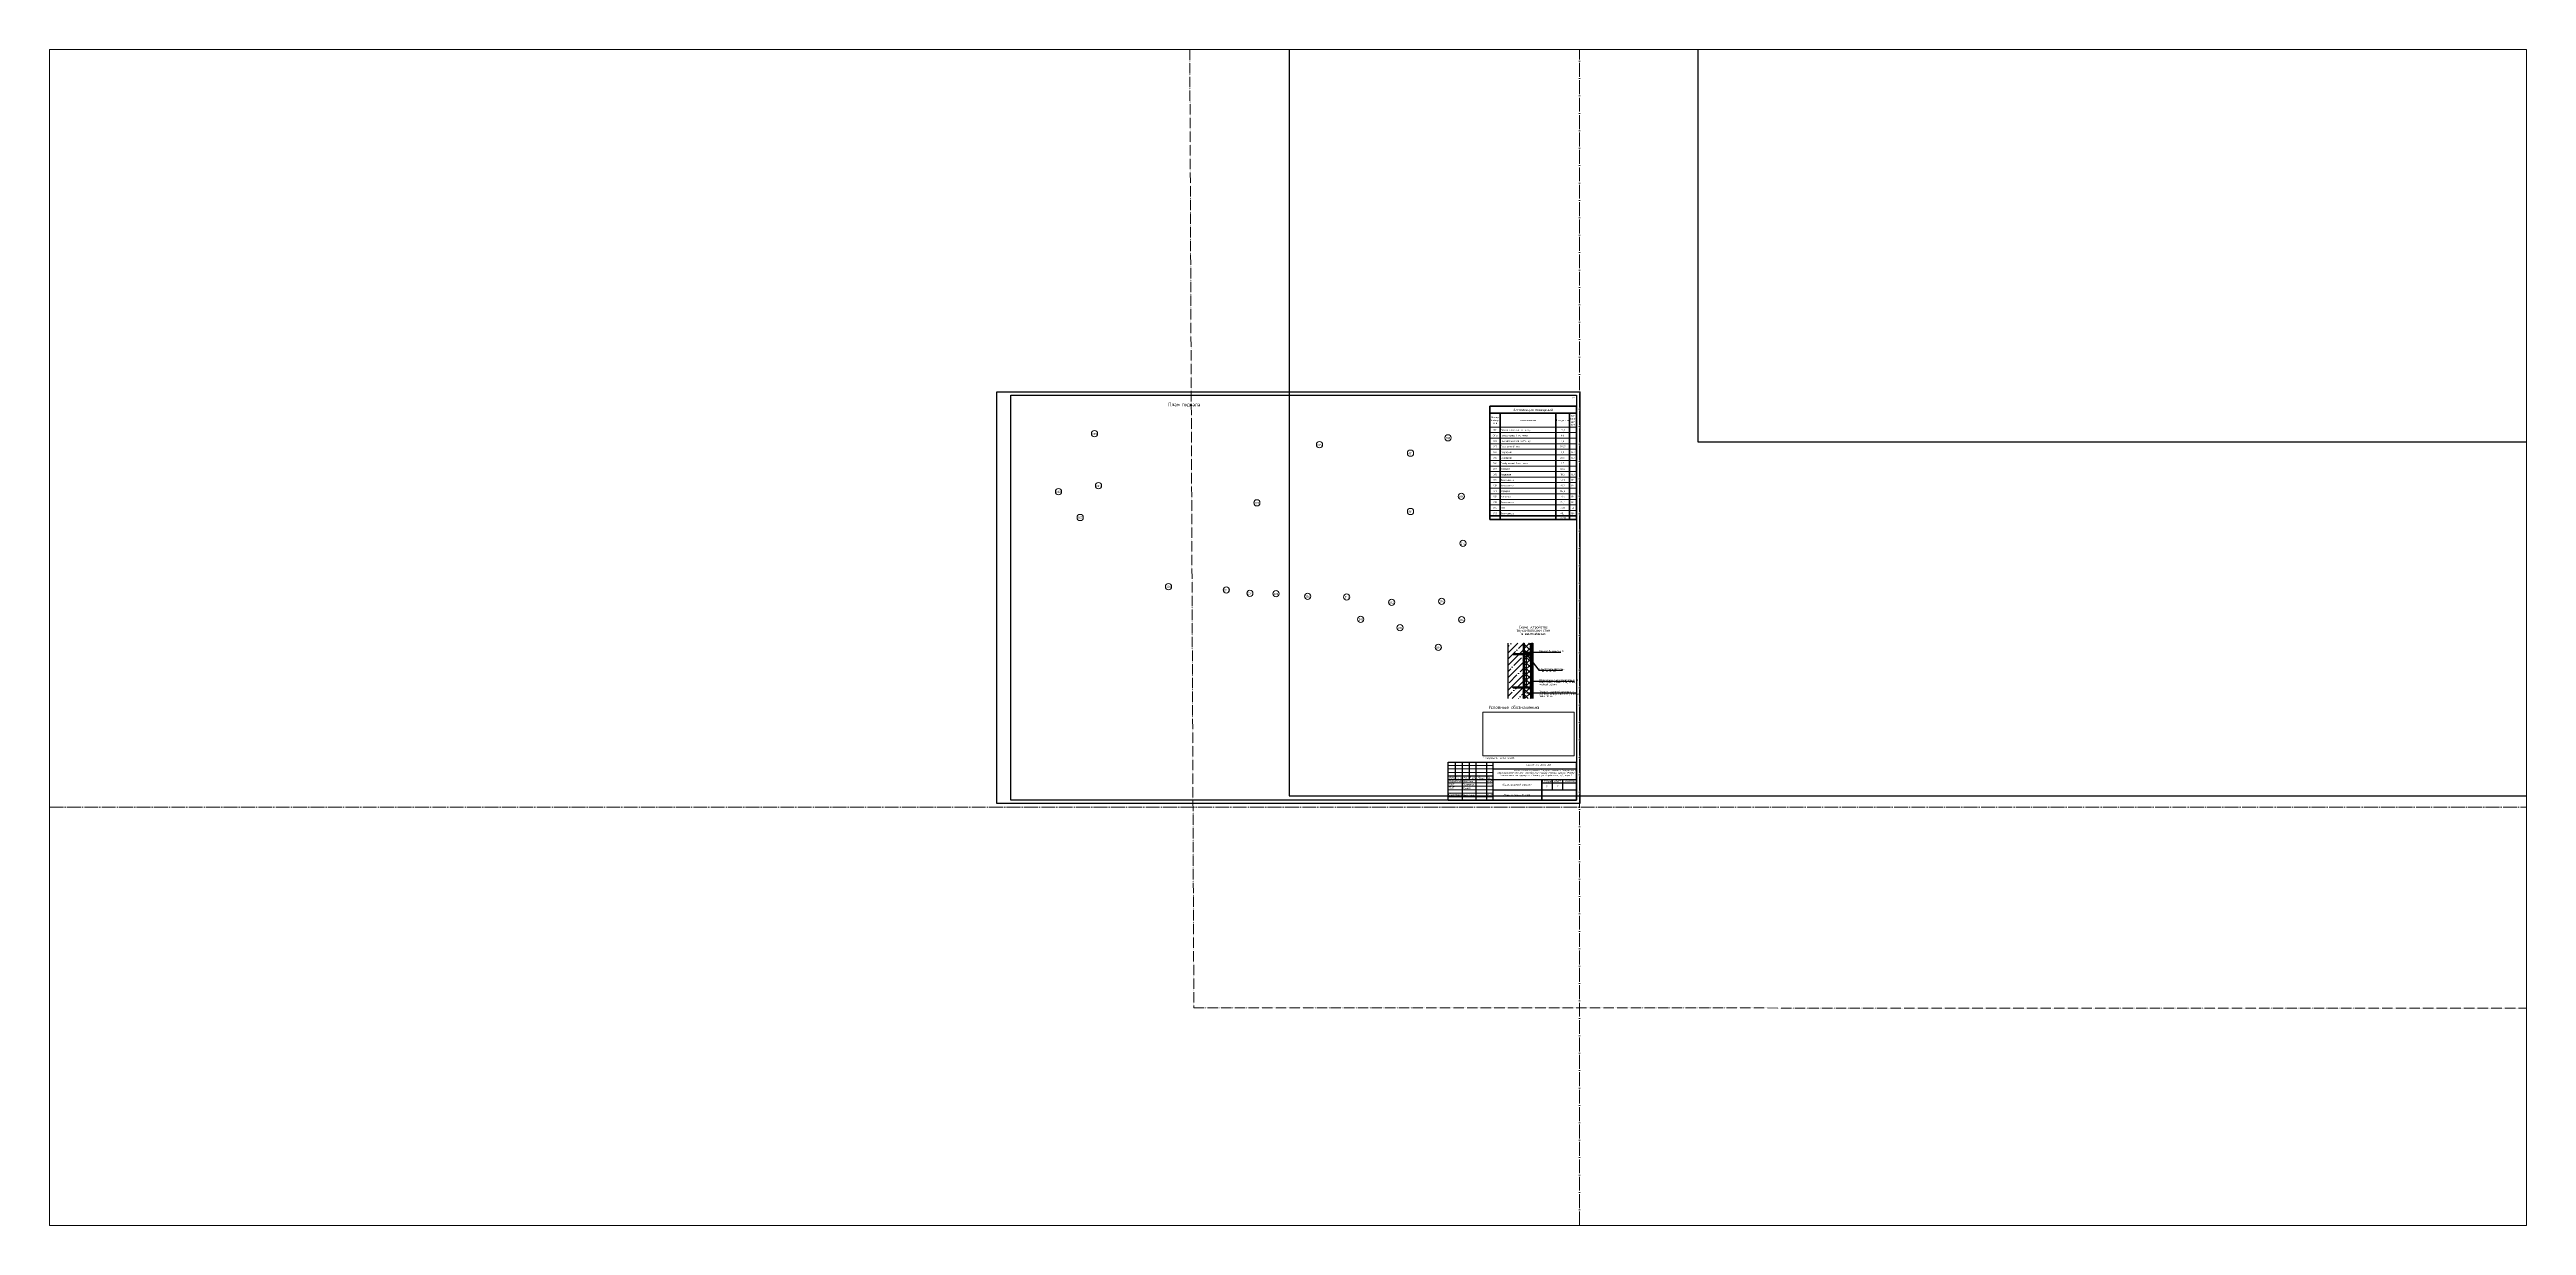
# Paper-space layout 'Layout1' of a CAD drawing. Header units: millimetres. Extents: x -2208 to 1365, y -608 to 1088.
# The model-space entities are those that its viewports show. They can reach past a viewport. Long polylines and large blocks are cut down to what shows.
import ezdxf
from ezdxf import colors
from ezdxf.entities.mleader import LeaderData, LeaderLine
from ezdxf.enums import TextEntityAlignment as Align
from ezdxf.math import Vec2, Vec3

# ---------------------------------------------------------------- set-up
doc = ezdxf.new("R2010")
doc.units = ezdxf.units.MM
for name, pattern in [('ADSK_Линия сетки', [25, 20, -2.5, 0, -2.5]), ('ADSK_Штрихпунктирная 2 точки_ш15 п1_5 п1_5 п1_5', [19.5, 15, -1.5, 0, -1.5, 0, -1.5]), ('HIDDEN', [9.525, 6.35, -3.175])]:
    doc.linetypes.add(name, pattern=pattern)
for name, color, linetype, lineweight in [('+АР_Текст', 250, 'Continuous', 9), ('Аннотация', 7, 'Continuous', 18), ('АР-Формат', 7, 'Continuous', 9), ('Графика', 7, 'Continuous', 20), ('Заголовки', 7, 'Continuous', 20), ('Оси', 253, 'Continuous', 9), ('СПДС__АР_Рамка чертежа', 7, 'Continuous', 50), ('Стены несущие', 7, 'Continuous', 30), ('Узлы', 7, 'Continuous', 18), ('ШТРИХОВКА', 252, 'Continuous', 15), ('Штриховка новых перегородок', 20, 'Continuous', 9)]:
    doc.layers.add(name, color=color, linetype=linetype, lineweight=lineweight)
doc.layers.add('Видовой экран НП', color=253, linetype='Continuous', plot=False)
doc.layers.add('Выноски', color=251, linetype='Continuous')
doc.layers.add('Текст', color=7, linetype='Continuous')
doc.layers.add('Линии', color=7, linetype='Continuous', lineweight=9, true_color=0x00a600)
doc.styles.add('GOST Common', font='GOST_Common.ttf', dxfattribs={"width": 0.9, "height": 350})
doc.styles.add('GOST Common_10', font='GOST_Common.ttf', dxfattribs={"width": 0.9, "height": 3.5})
doc.styles.add('GOST Common_11', font='GOST_Common.ttf', dxfattribs={"width": 0.9, "height": 2.5})
doc.styles.add('GOST Common_7', font='GOST_Common.ttf', dxfattribs={"width": 0.9, "height": 2.5})
doc.styles.add('GOST Common_9', font='GOST_Common.ttf', dxfattribs={"width": 0.9, "height": 5})
doc.styles.add('PDF ISOCPEUR', font='isocpeur.ttf')
doc.styles.add('М2', font='isocpeur.ttf', dxfattribs={"width": 0.8})
doc.styles.add('Юля', font='isocpeui.ttf', dxfattribs={"height": 2.8})

# ---------------------------------------------------------------- blocks, each defined once
blk = doc.blocks.new('_DotSmall')
at = {"color": 0, "linetype": 'ByBlock', "const_width": 0.5}
blk.add_lwpolyline([(-0.0625, 0, 1), (0.0625, 0, 1)], format="xyb", close=True, dxfattribs=at)
blk = doc.blocks.new('оси')
at = {"layer": 'Оси', "linetype": 'ADSK_Линия сетки'}
for p, q in [((6500, -2196.5), (6500, 46378)), ((-3614.3, 2150), (62505.3, 2150))]:
    blk.add_line(p, q, dxfattribs=at)
blk = doc.blocks.new('Подвал')
at = {"layer": 'Линии', "color": 7, "linetype": 'ADSK_Штрихпунктирная 2 точки_ш15 п1_5 п1_5 п1_5'}
for p, q in [((-592.2, 7993.4), (-556.9, -294.7)), ((-556.9, -294.7), (7938, -295.6))]:
    blk.add_line(p, q, dxfattribs=at)
at = {"layer": 'Стены несущие'}
for p, q in [((170.6, 521.1), (170.6, 8778.7)), ((-419.4, 8188.7), (-419.4, 11.1)), ((7138.1, 521.1), (170.6, 521.1)), ((-419.4, 11.1), (7648.1, 11.1))]:
    blk.add_line(p, q, dxfattribs=at)
at = {"layer": 'ШТРИХОВКА'}
blk.add_blockref('оси', (-6500.4, -2155), dxfattribs=at)

msp = doc.modelspace()

# ---------------------------------------------------------------- block references
at = {"layer": 'ШТРИХОВКА'}
msp.add_blockref('Подвал', (0, 0), dxfattribs=at)

psp = doc.layouts.get("Layout1")

# ---------------------------------------------------------------- hatches: boundary and pattern name
at = {"ltscale": 15, "transparency": 33554687}
h = psp.add_hatch(dxfattribs=at)
h.set_pattern_fill('ANSI31', color=256, scale=0.2, angle=90)
h.set_pattern_definition([(135, (-4954.9978, -836.03275), (-0.44901281, -0.44901281), [])])
h.paths.add_polyline_path([(-82.1, 151.5), (-80.5, 151.5), (-80.5, 231.5), (-82.1, 231.5)])
h = psp.add_hatch(dxfattribs=at)
h.set_pattern_fill('ANSI37', color=256, scale=1.8)
h.set_pattern_definition([(45, (-4954.998, -836.033), (-4.041115, 4.041115), []), (135, (-4954.998, -836.033), (-4.041115, -4.041115), [])])
h.paths.add_polyline_path([(-80.5, 151.5), (-71.5, 151.5), (-71.5, 219.4), (-71.5, 231.5), (-80.5, 231.5)])
at = {"layer": 'ШТРИХОВКА', "transparency": 33554687}
h = psp.add_hatch(dxfattribs=at)
h.set_pattern_fill('AR-CONC', color=256, scale=0.04, style=0)
h.set_pattern_definition([(50, (-4954.998, -836.033), (7.287387, -0.6375634), [0.762, -8.382]), (355, (-4954.998, -836.033), (-1.409737, 7.642274), [0.6096, -6.705623]), (100.45144, (-4954.3905, -836.086), (5.87765, 7.00471), [0.6476, -7.12361]), (46.1842, (-4954.998, -834.001), (10.843162, -1.681693), [1.143, -12.573]), (96.63556, (-4954.094, -834.141), (9.496165, 9.897045), [0.9714, -10.685424]), (351.18415, (-4954.998, -834.001), (9.496165, 9.897045), [0.914399, -10.05839]), (21, (-4953.982, -834.509), (6.064576, -4.090608), [0.762, -8.382]), (326, (-4953.982, -834.509), (2.472081, 7.367519), [0.6096, -6.7056]), (71.45144, (-4953.4764, -834.8496), (8.536657, 3.276911), [0.6476, -7.123598]), (37.5, (-4954.9978, -836.0328), (0.1235441, 3.3822016), [0, -6.62432, 0, -6.8072, 0, -6.731]), (7.5, (-4954.9978, -836.0328), (2.6727865, 4.007223), [0, -3.88112, 0, -6.47192, 0, -2.5654]), (327.5, (-4957.2635, -836.0328), (5.4236238, -0.2291498), [0, -2.54, 0, -7.9248, 0, -10.5156]), (317.5, (-4958.2795, -836.0328), (5.9251673, 1.0170596), [0, -3.302, 0, -5.26288, 0, -7.4676])])
h.paths.add_polyline_path([(-68.1, 231.5), (-71.5, 231.5), (-71.5, 219.4), (-70.5, 219.4), (-70.5, 211.7), (-71.5, 211.7), (-71.5, 171.4), (-70.5, 171.4), (-70.5, 163.7), (-71.5, 163.7), (-71.5, 151.5), (-68.1, 151.5)])
at = {"layer": 'Штриховка новых перегородок', "transparency": 33554687}
h = psp.add_hatch(dxfattribs=at)
h.set_pattern_fill('ANSI35', color=256, scale=2, style=0)
h.set_pattern_definition([(45, (-4946.998, -836.033), (-8.980256, 8.980256), []), (45, (-4938.018, -836.033), (-8.980256, 8.980256), [15.875, -3.175, 0, -3.175])])
h.paths.add_polyline_path([(-104.1, 191.5), (-104.1, 151.6), (-97.2, 151.5), (-94, 154.7), (-94, 148.3), (-90.8, 151.5), (-82.1, 151.5), (-82.1, 167.1), (-88.5, 167.1), (-88.9, 167.5), (-88.5, 168), (-82.1, 168), (-82.1, 215.1), (-88.5, 215.1), (-88.9, 215.5), (-88.5, 216), (-82.1, 216), (-82.1, 231.5), (-90.8, 231.5), (-94, 228.3), (-94, 234.7), (-97.2, 231.5), (-104.1, 231.6)])

# ---------------------------------------------------------------- linework, layer by layer
at = {"ltscale": 15, "transparency": 33554687}
for p, q in [((-104.1, 231.6), (-104.1, 151.6)), ((-82.1, 231.5), (-82.1, 151.5)), ((-80.5, 231.5), (-80.5, 151.5)), ((-71.5, 231.5), (-71.5, 151.5)), ((-68.1, 231.5), (-68.1, 151.5))]:
    psp.add_line(p, q, dxfattribs=at)
at = {"lineweight": 35, "ltscale": 15, "transparency": 33554687}
for p, q in [((-96.5, 216), (-96.9, 215.5)), ((-96.5, 215.1), (-96.9, 215.5)), ((-96.5, 216), (-71.5, 216)), ((-96.5, 215.1), (-71.5, 215.1))]:
    psp.add_line(p, q, dxfattribs=at)
at = {"color": 18, "lineweight": -3, "true_color": 0x000000, "transparency": 33554687}
psp.add_lwpolyline([(-841, 594), (0, 594), (0, 0), (-841, 0)], close=True, dxfattribs=at)
psp.add_lwpolyline([(-841, 594), (0, 594), (0, 0), (-841, 0)], close=True, dxfattribs=at)
at = {"lineweight": 35, "ltscale": 15, "transparency": 33554610}
for points in [[(-70.5, 219.4), (-70.5, 211.7), (-71.5, 211.7), (-71.5, 219.4)], [(-70.5, 171.4), (-70.5, 163.7), (-71.5, 163.7), (-71.5, 171.4)]]:
    psp.add_lwpolyline(points, close=True, dxfattribs=at)
at = {"linetype": 'HIDDEN', "lineweight": 35, "ltscale": 60, "transparency": 33554610}
psp.add_lwpolyline([(-69.5, 231.5), (-69.5, 151.5)], dxfattribs=at)
at = {"lineweight": 35, "ltscale": 15, "transparency": 33554610}
psp.add_lwpolyline([(-71.5, 167.1), (-96.5, 167.1), (-96.9, 167.5), (-96.5, 168), (-71.5, 168)], dxfattribs=at)
at = {"layer": 'АР-Формат', "lineweight": 30, "transparency": 33554687}
psp.add_lwpolyline([(-821, 589), (-5, 589), (-5, 5), (-821, 5)], close=True, dxfattribs=at)
at = {"layer": 'Линии', "color": 7, "lineweight": 50}
for p, q in [((-130, 573.1), (-130, 563.1)), ((-5, 573.1), (-130, 573.1)), ((-5, 563.1), (-5, 573.1)), ((-130, 563.1), (-130, 409.8)), ((-130, 563.1), (-5, 563.1)), ((-115, 563.1), (-115, 543.1)), ((-115, 543.1), (-115, 535)), ((-35, 563.1), (-35, 543.1)), ((-35, 543.1), (-35, 535)), ((-15, 563.1), (-15, 543.1)), ((-15, 543.1), (-15, 535)), ((-5, 563.1), (-5, 409.8)), ((-5, 563.1), (-5, 543.1)), ((-5, 543.1), (-5, 535)), ((-115, 535), (-115, 527)), ((-115, 527), (-115, 519)), ((-115, 519), (-115, 511)), ((-115, 511), (-115, 503)), ((-115, 503), (-115, 494.9)), ((-35, 535), (-35, 527)), ((-35, 527), (-35, 519)), ((-35, 519), (-35, 511)), ((-35, 511), (-35, 503)), ((-35, 503), (-35, 494.9)), ((-15, 535), (-15, 527)), ((-15, 527), (-15, 519)), ((-15, 519), (-15, 511)), ((-15, 511), (-15, 503)), ((-15, 503), (-15, 494.9)), ((-5, 535), (-5, 527)), ((-5, 527), (-5, 519)), ((-5, 519), (-5, 511)), ((-5, 511), (-5, 503)), ((-5, 503), (-5, 494.9)), ((-115, 494.9), (-115, 486.9)), ((-115, 486.9), (-115, 478.9)), ((-115, 478.9), (-115, 470.9)), ((-115, 470.9), (-115, 462.9)), ((-35, 494.9), (-35, 486.9)), ((-35, 486.9), (-35, 478.9)), ((-35, 478.9), (-35, 470.9)), ((-35, 470.9), (-35, 462.9)), ((-15, 494.9), (-15, 486.9)), ((-15, 486.9), (-15, 478.9)), ((-15, 478.9), (-15, 470.9)), ((-15, 470.9), (-15, 462.9)), ((-5, 494.9), (-5, 486.9)), ((-5, 486.9), (-5, 478.9)), ((-5, 478.9), (-5, 470.9)), ((-5, 470.9), (-5, 462.9)), ((-115, 462.9), (-115, 454.9)), ((-115, 454.9), (-115, 446.8)), ((-115, 446.8), (-115, 438.8)), ((-115, 438.8), (-115, 430.8)), ((-115, 430.8), (-115, 422.8)), ((-35, 462.9), (-35, 454.9)), ((-35, 454.9), (-35, 446.8)), ((-35, 446.8), (-35, 438.8)), ((-35, 438.8), (-35, 430.8)), ((-35, 430.8), (-35, 422.8)), ((-15, 462.9), (-15, 454.9)), ((-15, 454.9), (-15, 446.8)), ((-15, 446.8), (-15, 438.8)), ((-15, 438.8), (-15, 430.8)), ((-15, 430.8), (-15, 422.8)), ((-5, 462.9), (-5, 454.9)), ((-5, 454.9), (-5, 446.8)), ((-5, 446.8), (-5, 438.8)), ((-5, 438.8), (-5, 430.8)), ((-5, 430.8), (-5, 422.8)), ((-115, 414.8), (-130, 414.8)), ((-5, 409.8), (-130, 409.8)), ((-115, 422.8), (-115, 414.8)), ((-35, 414.8), (-115, 414.8)), ((-115, 414.8), (-115, 409.8)), ((-35, 422.8), (-35, 414.8)), ((-15, 414.8), (-35, 414.8)), ((-35, 414.8), (-35, 409.8)), ((-15, 422.8), (-15, 414.8)), ((-5, 414.8), (-15, 414.8)), ((-15, 414.8), (-15, 409.8)), ((-5, 422.8), (-5, 414.8)), ((-5, 414.8), (-5, 409.8))]:
    psp.add_line(p, q, dxfattribs=at)
at = {"layer": 'Линии', "color": 7, "lineweight": 20}
for p, q in [((-115, 543.1), (-130, 543.1)), ((-35, 543.1), (-115, 543.1)), ((-15, 543.1), (-35, 543.1)), ((-5, 543.1), (-15, 543.1)), ((-115, 535), (-130, 535)), ((-115, 527), (-130, 527)), ((-115, 519), (-130, 519)), ((-115, 511), (-130, 511)), ((-115, 503), (-130, 503)), ((-35, 535), (-115, 535)), ((-35, 527), (-115, 527)), ((-35, 519), (-115, 519)), ((-35, 511), (-115, 511)), ((-35, 503), (-115, 503)), ((-15, 535), (-35, 535)), ((-15, 527), (-35, 527)), ((-15, 519), (-35, 519)), ((-15, 511), (-35, 511)), ((-15, 503), (-35, 503)), ((-5, 535), (-15, 535)), ((-5, 527), (-15, 527)), ((-5, 519), (-15, 519)), ((-5, 511), (-15, 511)), ((-5, 503), (-15, 503)), ((-115, 494.9), (-130, 494.9)), ((-115, 486.9), (-130, 486.9)), ((-115, 478.9), (-130, 478.9)), ((-115, 470.9), (-130, 470.9)), ((-35, 494.9), (-115, 494.9)), ((-35, 486.9), (-115, 486.9)), ((-35, 478.9), (-115, 478.9)), ((-35, 470.9), (-115, 470.9)), ((-15, 494.9), (-35, 494.9)), ((-15, 486.9), (-35, 486.9)), ((-15, 478.9), (-35, 478.9)), ((-15, 470.9), (-35, 470.9)), ((-5, 494.9), (-15, 494.9)), ((-5, 486.9), (-15, 486.9)), ((-5, 478.9), (-15, 478.9)), ((-5, 470.9), (-15, 470.9)), ((-115, 462.9), (-130, 462.9)), ((-115, 454.9), (-130, 454.9)), ((-115, 446.8), (-130, 446.8)), ((-115, 438.8), (-130, 438.8)), ((-115, 430.8), (-130, 430.8)), ((-35, 462.9), (-115, 462.9)), ((-35, 454.9), (-115, 454.9)), ((-35, 446.8), (-115, 446.8)), ((-35, 438.8), (-115, 438.8)), ((-35, 430.8), (-115, 430.8)), ((-15, 462.9), (-35, 462.9)), ((-15, 454.9), (-35, 454.9)), ((-15, 446.8), (-35, 446.8)), ((-15, 438.8), (-35, 438.8)), ((-15, 430.8), (-35, 430.8)), ((-5, 462.9), (-15, 462.9)), ((-5, 454.9), (-15, 454.9)), ((-5, 446.8), (-15, 446.8)), ((-5, 438.8), (-15, 438.8)), ((-5, 430.8), (-15, 430.8)), ((-115, 422.8), (-130, 422.8)), ((-35, 422.8), (-115, 422.8)), ((-15, 422.8), (-35, 422.8)), ((-5, 422.8), (-15, 422.8))]:
    psp.add_line(p, q, dxfattribs=at)
at = {"layer": 'Линии', "color": 7}
for centre in [(-700.2, 533.4), (-375.7, 517.6), (-244.4, 505.4), (-190.2, 527.5), (-752.1, 449.9), (-694.5, 458.5), (-466, 433.8), (-171.1, 443.1), (-720.9, 412.6), (-244.4, 421.3), (-168.8, 375.4), (-593.5, 312.9), (-509.9, 308.2), (-476.1, 303.3), (-438.4, 302.7), (-392.8, 299.1), (-336.5, 297.8), (-271.6, 290.3), (-199.6, 291.8), (-316.2, 265.9), (-259.4, 253.7), (-170.5, 265.2), (-204.2, 225.3)]:
    psp.add_circle(centre, 4.5, dxfattribs=at)
at = {"layer": 'СПДС__АР_Рамка чертежа', "linetype": 'Continuous', "lineweight": 25, "transparency": 33554687}
for p, q in [((-190, 60), (-5, 60)), ((-190, 5), (-190, 60)), ((-190, 40), (-125, 40)), ((-180, 60), (-180, 35)), ((-170, 60), (-170, 5)), ((-160, 60), (-160, 35)), ((-150, 60), (-150, 5)), ((-135, 60), (-135, 5)), ((-125, 5), (-125, 60)), ((-125, 50), (-5, 50)), ((-190, 35), (-5, 35)), ((-125, 20), (-5, 20)), ((-55, 5), (-55, 35)), ((-55, 35), (-55, 5)), ((-55, 30), (-5, 30)), ((-40, 35), (-40, 20)), ((-25, 35), (-25, 20))]:
    psp.add_line(p, q, dxfattribs=at)
at = {"layer": 'СПДС__АР_Рамка чертежа', "linetype": 'Continuous', "lineweight": 5, "transparency": 33554687}
for p, q in [((-190, 55), (-125, 55)), ((-190, 50), (-125, 50)), ((-190, 45), (-125, 45)), ((-190, 30), (-125, 30)), ((-190, 25), (-125, 25)), ((-190, 20), (-125, 20)), ((-190, 15), (-125, 15)), ((-190, 10), (-125, 10))]:
    psp.add_line(p, q, dxfattribs=at)
at = {"layer": 'СПДС__АР_Рамка чертежа', "linetype": 'Continuous', "lineweight": 25, "ltscale": 100, "transparency": 33554687}
for p, q in [((-5, 5), (-5, 60)), ((-190, 5), (-5, 5))]:
    psp.add_line(p, q, dxfattribs=at)

# ---------------------------------------------------------------- texts
at = {"layer": '+АР_Текст', "color": 18, "linetype": 'Continuous', "ltscale": 100, "true_color": 0x000000, "transparency": 33554687, "insert": (-117.5, 49.3), "char_height": 2.8, "width": 107.789, "attachment_point": 1, "line_spacing_factor": 0.95, "style": 'Юля'}
psp.add_mtext('\\pxqc;{\\T1.05;      \\H0.83333x;        Капитальный ремонт Государственного бюджетного общеобразовательного учреждения города Москвы Школа №1282 Сокольники по адресу: г. Москва, ул. Барболина, д.1, корп.1}', dxfattribs=at)
at = {"layer": 'Аннотация', "lineweight": 9, "line_spacing_factor": 1.022766}
for s, insert, char_height, width, attachment_point, style in [('\\pxt1.44,2.88,4.32,5.76,7.2,8.64,10.08,11.52,12.96,14.4,15.84,17.28,18.72,20.16,21.6,23.04,24.48,25.92,27.36,28.8,30.24,31.68,33.12,34.56,36,37.44,38.88,40.32,41.76,43.2,44.64,46.08;{22}', (-11.3, 586.3), 2.5, 3.309, 1, 'GOST Common_7'), ('009', (-700.2, 533), 3.12, 5.202, 5, 'GOST Common'), ('005', (-375.7, 517.2), 3.12, 5.202, 5, 'GOST Common'), ('011', (-244.4, 505), 3.12, 5.202, 5, 'GOST Common'), ('010', (-190.2, 527.1), 3.12, 5.202, 5, 'GOST Common'), ('008', (-752.1, 449.6), 3.12, 5.202, 5, 'GOST Common'), ('007', (-694.5, 458.1), 3.12, 5.202, 5, 'GOST Common'), ('003', (-466, 433.4), 3.12, 5.202, 5, 'GOST Common'), ('015', (-171.1, 442.7), 3.12, 5.202, 5, 'GOST Common'), ('007', (-720.9, 412.3), 3.12, 5.202, 5, 'GOST Common'), ('011', (-244.4, 420.9), 3.12, 5.202, 5, 'GOST Common'), ('014', (-168.8, 375), 3.12, 5.202, 5, 'GOST Common'), ('001', (-593.5, 312.6), 3.12, 5.982, 5, 'GOST Common'), ('001а', (-509.9, 307.8), 3.12, 5.202, 5, 'GOST Common'), ('004', (-476.1, 303), 3.12, 5.202, 5, 'GOST Common'), ('006', (-438.4, 302.4), 3.12, 5.202, 5, 'GOST Common'), ('002', (-392.8, 298.7), 3.12, 5.202, 5, 'GOST Common'), ('011', (-336.5, 297.4), 3.12, 5.202, 5, 'GOST Common'), ('012', (-271.6, 289.9), 3.12, 5.202, 5, 'GOST Common'), ('014', (-199.6, 291.5), 3.12, 5.202, 5, 'GOST Common'), ('011', (-316.2, 265.5), 3.12, 5.202, 5, 'GOST Common'), ('011', (-259.4, 253.3), 3.12, 5.202, 5, 'GOST Common'), ('014', (-170.5, 264.9), 3.12, 5.202, 5, 'GOST Common'), ('013', (-204.2, 224.9), 3.12, 5.202, 5, 'GOST Common'), ('\\pxt1.44,2.88,4.32,5.76,7.2,8.64,10.08,11.52,12.96,14.4,15.84,17.28,18.72,20.16,21.6,23.04,24.48,25.92,27.36,28.8,30.24,31.68,33.12,34.56,36,37.44,38.88,40.32,41.76,43.2,44.64,46.08;{1. Разрезы 1-1 и 2-2 см.л.11.}', (-140.1, 67), 2.5, 36.914, 1, 'GOST Common_7')]:
    psp.add_mtext(s, dxfattribs=dict(at, insert=insert, char_height=char_height, width=width, attachment_point=attachment_point, style=style))
at = {"layer": 'Графика', "line_spacing_factor": 1.022761}
for s, insert, char_height, width, attachment_point, style in [('Номер\\Pпомеще-\\Pния', (-122.5, 558.5), 2.5, 14.18, 2, 'GOST Common_11'), ('001', (-122.5, 540.2), 2.5, 5.099, 2, 'GOST Common_11'), ('Технологическая лестница', (-114.3, 540.2), 2.5, 45.105, 1, 'GOST Common_11'), ('Экспликация помещений', (-67.5, 569.7), 3.5, 56.004, 2, 'GOST Common_10'), ('Наименование', (-75, 554.2), 2.5, 23.533, 2, 'GOST Common_11'), ('Площадь, м\\fGOST Common|b0|i0|c238|p34|;\\W.9;²', (-25, 554.2), 2.5, 20.094, 2, 'GOST Common_11'), ('10,1', (-25, 540.2), 2.5, 5.521, 2, 'GOST Common_11'), ('Кат.\\Pпоме-\\Pще-\\Pния', (-10, 560.6), 2.5, 9.242, 2, 'GOST Common_11'), ('001а', (-122.5, 532.2), 2.5, 7.241, 2, 'GOST Common_11'), ('002', (-122.5, 524.1), 2.5, 5.612, 2, 'GOST Common_11'), ('003', (-122.5, 516.1), 2.5, 5.612, 2, 'GOST Common_11'), ('004', (-122.5, 508.1), 2.5, 5.883, 2, 'GOST Common_11'), ('Тамбур-шлюз 1-го типа', (-114.3, 532.2), 2.5, 39.373, 1, 'GOST Common_11'), ('Технологическая лестница', (-114.3, 524.1), 2.5, 45.105, 1, 'GOST Common_11'), ('Спортивный зал', (-114.3, 516.1), 2.5, 26.218, 1, 'GOST Common_11'), ('Снарядная', (-114.3, 508.1), 2.5, 17.378, 1, 'GOST Common_11'), ('262,7', (-25, 516.1), 2.5, 8.418, 2, 'GOST Common_11'), ('4,6', (-25, 532.2), 2.5, 4.948, 2, 'GOST Common_11'), ('9,8', (-25, 508.1), 2.5, 4.676, 2, 'GOST Common_11'), ('7,3', (-25, 524.1), 2.5, 4.676, 2, 'GOST Common_11'), ('В3', (-10, 508.1), 2.5, 4.013, 2, 'GOST Common_11'), ('005', (-122.5, 500.1), 2.5, 5.612, 2, 'GOST Common_11'), ('006', (-122.5, 492.1), 2.5, 5.612, 2, 'GOST Common_11'), ('007', (-122.5, 484.1), 2.5, 5.612, 2, 'GOST Common_11'), ('008', (-122.5, 476), 2.5, 5.612, 2, 'GOST Common_11'), ('009', (-122.5, 468), 2.5, 5.612, 2, 'GOST Common_11'), ('Тамбур-шлюз 1-го типа', (-114.3, 492.1), 2.5, 39.373, 1, 'GOST Common_11'), ('Снарядная', (-114.3, 500.1), 2.5, 17.378, 1, 'GOST Common_11'), ('Коридор', (-114.3, 484.1), 2.5, 13.366, 1, 'GOST Common_11'), ('Кладовая', (-114.3, 476), 2.5, 15.779, 1, 'GOST Common_11'), ('Венткамера', (-114.3, 468), 2.5, 20.335, 1, 'GOST Common_11'), ('40,4', (-25, 484.1), 2.5, 7.09, 2, 'GOST Common_11'), ('44,2', (-25, 468), 2.5, 7.09, 2, 'GOST Common_11'), ('28,6', (-25, 500.1), 2.5, 6.547, 2, 'GOST Common_11'), ('18,0', (-25, 476), 2.5, 6.034, 2, 'GOST Common_11'), ('8,7', (-25, 492.1), 2.5, 4.676, 2, 'GOST Common_11'), ('В4', (-10, 468), 2.5, 4.284, 2, 'GOST Common_11'), ('В3', (-10, 500.1), 2.5, 4.013, 2, 'GOST Common_11'), ('В3', (-10, 476), 2.5, 4.013, 2, 'GOST Common_11'), ('010', (-122.5, 460), 2.5, 5.099, 2, 'GOST Common_11'), ('012', (-122.5, 444), 2.5, 5.099, 2, 'GOST Common_11'), ('013', (-122.5, 435.9), 2.5, 5.099, 2, 'GOST Common_11'), ('011', (-122.5, 452), 2.5, 4.586, 2, 'GOST Common_11'), ('Венткамера', (-114.3, 460), 2.5, 20.335, 1, 'GOST Common_11'), ('Коридор', (-114.3, 452), 2.5, 13.366, 1, 'GOST Common_11'), ('Насосная', (-114.3, 444), 2.5, 15.297, 1, 'GOST Common_11'), ('Венткамера', (-114.3, 435.9), 2.5, 20.335, 1, 'GOST Common_11'), ('102,8', (-25, 452), 2.5, 7.905, 2, 'GOST Common_11'), ('36,2', (-25, 460), 2.5, 6.547, 2, 'GOST Common_11'), ('16,4', (-25, 444), 2.5, 6.306, 2, 'GOST Common_11'), ('24,1', (-25, 435.9), 2.5, 6.306, 2, 'GOST Common_11'), ('В4', (-10, 460), 2.5, 4.284, 2, 'GOST Common_11'), ('В4', (-10, 444), 2.5, 4.284, 2, 'GOST Common_11'), ('В4', (-10, 435.9), 2.5, 4.284, 2, 'GOST Common_11'), ('014', (-122.5, 427.9), 2.5, 5.37, 2, 'GOST Common_11'), ('015', (-122.5, 419.9), 2.5, 5.099, 2, 'GOST Common_11'), ('ИТП', (-114.3, 427.9), 2.5, 6.426, 1, 'GOST Common_11'), ('Венткамера', (-114.3, 419.9), 2.5, 20.335, 1, 'GOST Common_11'), ('737,8', (-25, 413.4), 2.5, 8.418, 2, 'GOST Common_11'), ('80,8', (-25, 427.9), 2.5, 6.547, 2, 'GOST Common_11'), ('43,1', (-25, 419.9), 2.5, 6.306, 2, 'GOST Common_11'), ('В4', (-10, 419.9), 2.5, 4.284, 2, 'GOST Common_11'), ('\\fGOST Common|b0|i0|c204|p34|;\\W.9;Д', (-10, 427.9), 2.5, 2.414, 2, 'GOST Common_11')]:
    psp.add_mtext(s, dxfattribs=dict(at, insert=insert, char_height=char_height, width=width, attachment_point=attachment_point, style=style))
at = {"layer": 'Заголовки', "lineweight": 9, "char_height": 5, "attachment_point": 8, "line_spacing_factor": 1.022766, "style": 'GOST Common_9'}
for s, insert, width in [('\\pxqc,t0.36,0.72,1.08,1.44,1.8,2.16,2.52,2.88,3.24,3.6,3.96,4.32,4.68,5.04,5.4,5.76,6.12,6.48,6.84,7.2,7.56,7.92,8.28,8.64,9,9.36,9.72,10.08,10.44,10.8,11.16,11.52;{План подвала}', (-570.8, 572.3), 38.637), ('\\pxqc,t0.36,0.72,1.08,1.44,1.8,2.16,2.52,2.88,3.24,3.6,3.96,4.32,4.68,5.04,5.4,5.76,6.12,6.48,6.84,7.2,7.56,7.92,8.28,8.64,9,9.36,9.72,10.08,10.44,10.8,11.16,11.52;{Условные обозначения}', (-95.4, 136.5), 63.225)]:
    psp.add_mtext(s, dxfattribs=dict(at, insert=insert, width=width))
at = {"layer": 'СПДС__АР_Рамка чертежа', "linetype": 'Continuous', "lineweight": 5, "transparency": 33554687, "style": 'Юля'}
for s, p in [('Изм.', (-185, 37.5)), ('Лист', (-165, 37.5)), ('Подп.', (-142.5, 37.5)), ('Дата', (-130, 37.5)), ('Стадия', (-47.5, 32.5)), ('Р', (-47.5, 25)), ('Лист', (-32.5, 32.5)), ('Листов', (-15, 32.5))]:
    psp.add_text(s, height=2.8, dxfattribs=at).set_placement(p, align=Align.MIDDLE_CENTER)
for s, width, p in [('Кол. уч.', 0.7, (-175, 37.5)), ('№ док.', 0.8, (-154.9, 37.5))]:
    psp.add_text(s, height=2.8, dxfattribs=dict(at, width=width)).set_placement(p, align=Align.MIDDLE_CENTER)
for s, p in [('Н.контроль', (-190.1, 11.4)), ('ГАП', (-189.5, 26.4)), ('ГИП', (-189.5, 21.4))]:
    psp.add_text(s, height=2.8, dxfattribs=at).set_placement(p)
at = {"layer": 'СПДС__АР_Рамка чертежа', "linetype": 'Continuous', "lineweight": 5, "transparency": 33554687, "style": 'Юля', "width": 0.8}
for s, p in [('Разработал', (-189.5, 31.2)), ('Яхонтова', (-169, 31.2)), ('Головина', (-169, 26.2)), ('Гулько', (-169, 21.1)), ('Выходова', (-169, 11.1)), ('04.26', (-134.5, 31.2)), ('04.26', (-134.5, 26.2)), ('04.26', (-134.5, 11.2))]:
    psp.add_text(s, height=2.8, dxfattribs=at).set_placement(p)
at = {"layer": 'СПДС__АР_Рамка чертежа', "linetype": 'Continuous', "lineweight": 25, "transparency": 33554687, "attachment_point": 1, "style": 'Юля'}
for s, insert, char_height, width in [('696/П-24-АНО-АР', (-78.1, 56.9), 2.8, 51.268), ('\\pxqc;Капитальный ремонт', (-125.8, 28.8), 2.8, 69.875), ('\\pxqc;План подвала М 1:100', (-131.3, 13.8), 2.5, 80.143)]:
    psp.add_mtext(s, dxfattribs=dict(at, insert=insert, char_height=char_height, width=width))
at = {"layer": 'Текст', "ltscale": 100, "transparency": 33554687, "insert": (-67.1, 249.3), "char_height": 4, "width": 92.372, "attachment_point": 5, "line_spacing_factor": 0.72, "style": 'М2'}
psp.add_mtext('Схема устройства \\Pзвукоизоляции стен\\Pв венткамерах', dxfattribs=at)
at = {"layer": 'Узлы', "transparency": 33554687, "style": 'PDF ISOCPEUR'}
psp.add_text('2', height=2.6, dxfattribs=at).set_placement((-32, 25.5), align=Align.MIDDLE_CENTER)

# ---------------------------------------------------------------- leaders
at = {"layer": 'Выноски', "ltscale": 70, "transparency": 33554687}
ml = psp.add_multileader_mtext('Standard', dxfattribs=at)
ml.set_content('Клеевой базовый слой', color=256, style='М2')
ml.set_leader_properties(color=256, linetype='ByLayer', lineweight=-1)
ml.set_arrow_properties(name='DOTSMALL')
ml.build(insert=Vec2(0, 0))
ml.multileader.update_dxf_attribs({"text_left_attachment_type": 6, "text_right_attachment_type": 6, "dogleg_length": 0})
ctx = ml.context
ctx.base_point, ctx.char_height, ctx.landing_gap_size, ctx.plane_origin = Vec3(-59.3, 218.5), 2.5, 1, Vec3(372.3, 311.2)
ctx.left_attachment, ctx.right_attachment = 6, 6
notes = []
notes.append((ctx, [(1, (1, 1, 0), (-59.3, 218.5), (1, 0), 0, [(0, [(-81.2, 218.5)], 0, [])])]))
ctx.mtext.insert, ctx.mtext.width, ctx.mtext.defined_height, ctx.mtext.line_spacing_factor, ctx.mtext.flow_direction = Vec3(-58.3, 221.5), 165.493, 20.7, 0.768, 5
ml = psp.add_multileader_mtext('Standard', dxfattribs=at)
ml.set_content('Пристрелить Дюбелями \\Pс шагом 600 мм', color=256, style='М2')
ml.set_leader_properties(color=256, linetype='ByLayer', lineweight=-1)
ml.set_arrow_properties(name='DOTSMALL')
ml.build(insert=Vec2(0, 0))
ml.multileader.update_dxf_attribs({"text_left_attachment_type": 6, "text_right_attachment_type": 6, "dogleg_length": 0})
ctx = ml.context
ctx.base_point, ctx.char_height, ctx.landing_gap_size, ctx.plane_origin = Vec3(-59.3, 192.3), 2.5, 1, Vec3(354.6, 233.4)
ctx.left_attachment, ctx.right_attachment = 6, 6
notes.append((ctx, [(1, (1, 1, 0), (-59.3, 192.3), (1, 0), 0, [(1, [(-77.3, 167.5), (-77.1, 215.5)], 0, [])])]))
ctx.mtext.insert, ctx.mtext.width, ctx.mtext.defined_height, ctx.mtext.line_spacing_factor, ctx.mtext.flow_direction = Vec3(-58.3, 195.3), 165.493, 20.7, 0.768, 5
ml = psp.add_multileader_mtext('Standard', dxfattribs=at)
ml.set_content('Штукатурка по металлической сетке \\Pпроволочной, тканой толщ.1,6 мм,\\Pячейкой 5х5 мм ', color=256, style='М2')
ml.set_leader_properties(color=256, linetype='ByLayer', lineweight=-1)
ml.set_arrow_properties(name='DOTSMALL')
ml.build(insert=Vec2(0, 0))
ml.multileader.update_dxf_attribs({"text_left_attachment_type": 6, "text_right_attachment_type": 6, "dogleg_length": 0})
ctx = ml.context
ctx.base_point, ctx.char_height, ctx.landing_gap_size, ctx.plane_origin = Vec3(-59.3, 176.5), 2.5, 1, Vec3(403.3, 277.3)
ctx.left_attachment, ctx.right_attachment = 6, 6
notes.append((ctx, [(1, (1, 1, 0), (-59.3, 176.5), (1, 0), 0, [(0, [(-69.5, 176.5)], 0, [])])]))
ctx.mtext.insert, ctx.mtext.width, ctx.mtext.defined_height, ctx.mtext.line_spacing_factor, ctx.mtext.flow_direction = Vec3(-58.3, 179.5), 165.493, 20.7, 0.768, 5
ml = psp.add_multileader_mtext('Standard', dxfattribs=at)
ml.set_content('Звукоизоляционный материал -\\PЖёсткий минераловатный утеплитель \\Pтолщ. 100 мм', color=256, style='М2')
ml.set_leader_properties(color=256, linetype='ByLayer', lineweight=-1)
ml.set_arrow_properties(name='DOTSMALL')
ml.build(insert=Vec2(0, 0))
ml.multileader.update_dxf_attribs({"text_left_attachment_type": 6, "text_right_attachment_type": 6, "dogleg_length": 0})
ctx = ml.context
ctx.base_point, ctx.char_height, ctx.landing_gap_size, ctx.plane_origin = Vec3(-59.3, 159.7), 2.5, 1, Vec3(372.3, 301.2)
ctx.left_attachment, ctx.right_attachment = 6, 6
notes.append((ctx, [(1, (1, 1, 0), (-59.3, 159.7), (1, 0), 0, [(0, [(-76.3, 159.7)], 0, [])])]))
ctx.mtext.insert, ctx.mtext.width, ctx.mtext.defined_height, ctx.mtext.line_spacing_factor, ctx.mtext.flow_direction = Vec3(-58.3, 162.7), 165.493, 20.7, 0.768, 5
for ctx, leaders in notes:
    for number, flags, end, landing, length, lines in leaders:
        leader = LeaderData()
        leader.index, (leader.has_last_leader_line, leader.has_dogleg_vector, leader.attachment_direction) = number, flags
        leader.last_leader_point, leader.dogleg_vector, leader.dogleg_length = Vec3(end), Vec3(landing), length
        for number, points, colour, breaks in lines:
            line = LeaderLine()
            line.index, line.vertices, line.color, line.breaks = number, Vec3.list(points), colors.encode_raw_color(colour), breaks
            leader.lines.append(line)
        ctx.leaders.append(leader)

# ---------------------------------------------------------------- viewports
at = {"layer": '0'}
psp.add_viewport(center=(-421.1, 239.6), size=(3572.9, 1695.935), view_center_point=(-421.1, 239.6), view_height=1695.935, dxfattribs=at)
at = {"layer": 'Видовой экран НП'}
psp.add_viewport(center=(-74.1, 100.4), size=(132, 62.832), view_center_point=(67937.8, 1212), view_height=3141.611, status=3, dxfattribs=at)

doc.saveas('drawing.dxf')
